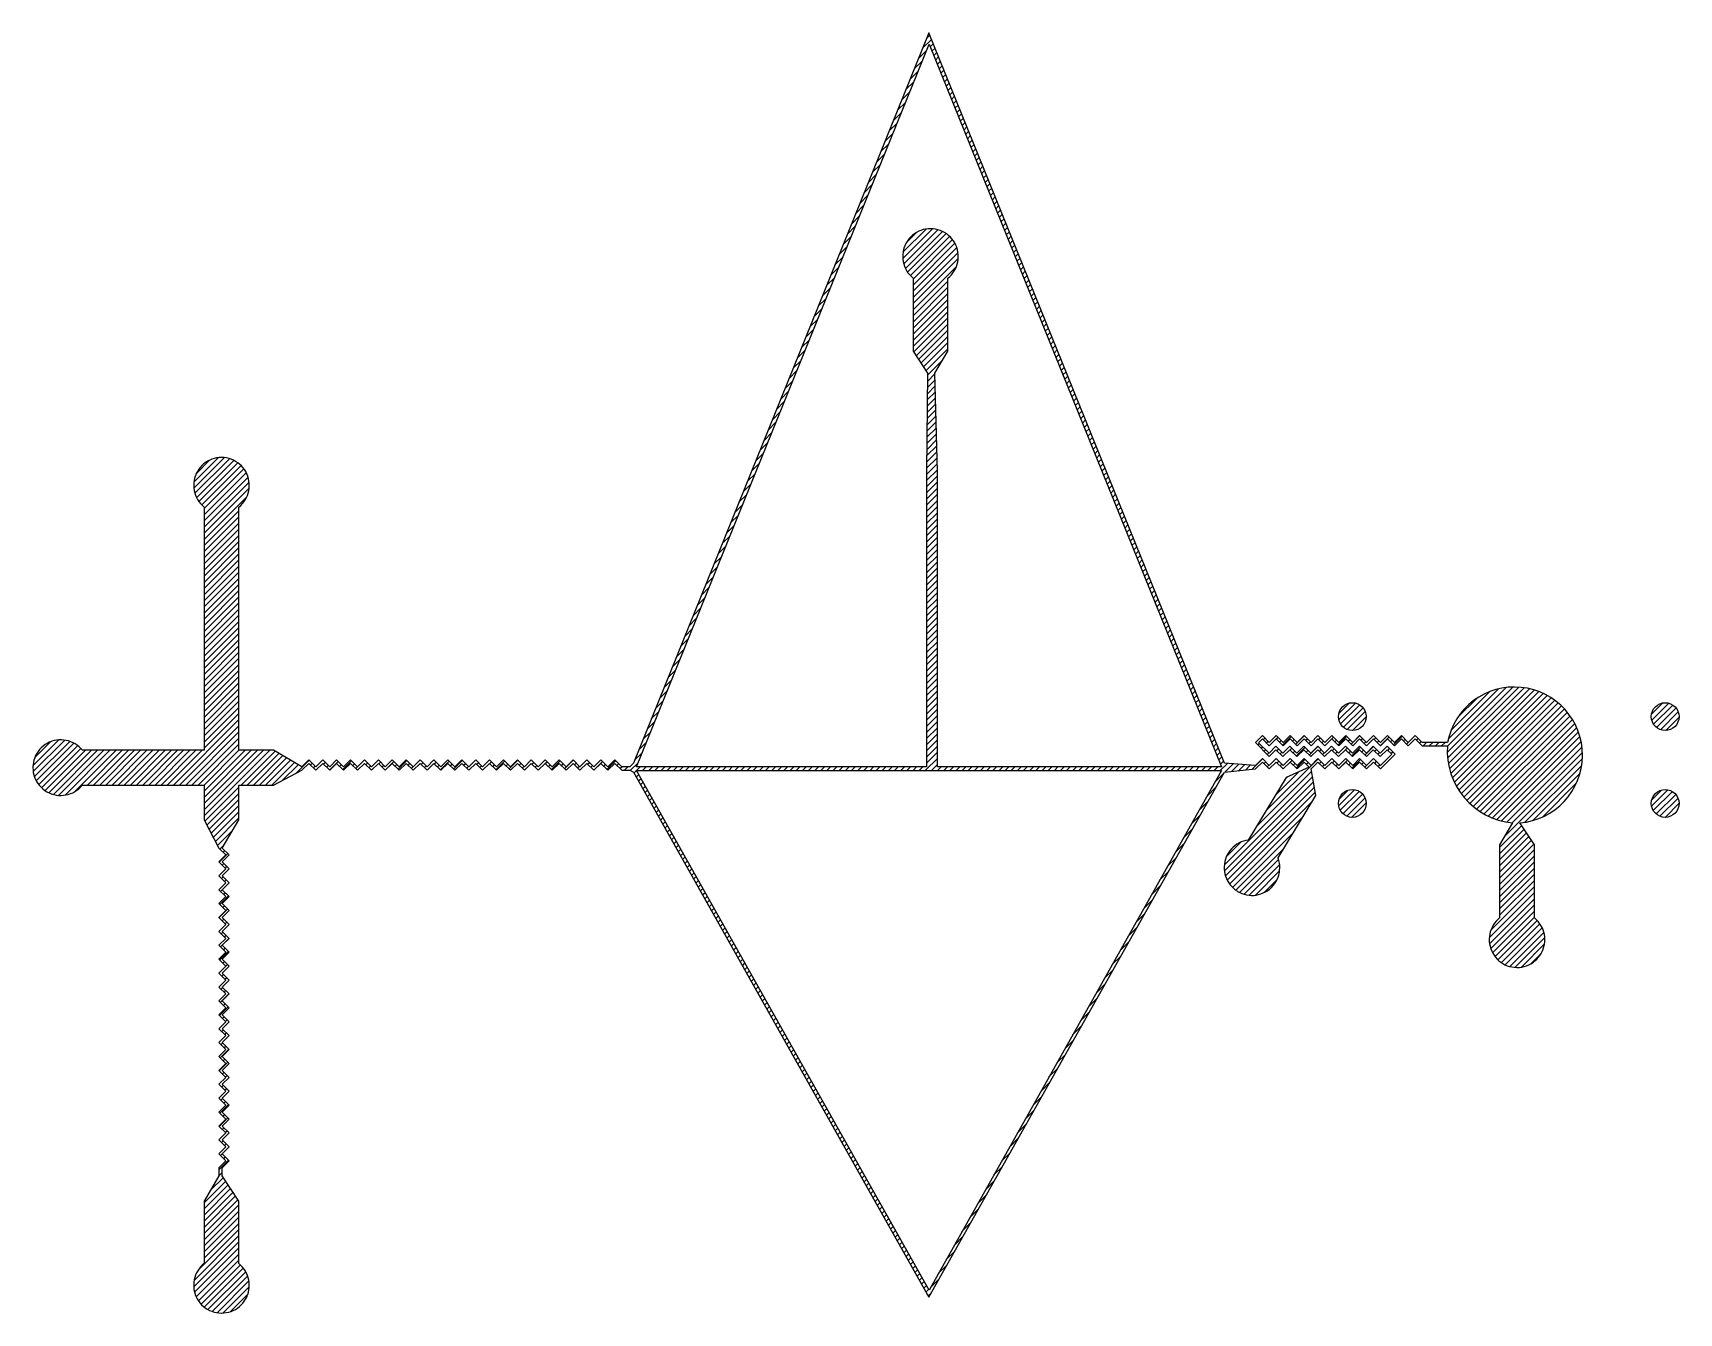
# Model space of a CAD drawing. Extents: x -179.3 to -132, y -97 to -60.1.
import ezdxf

# ---------------------------------------------------------------- set-up
doc = ezdxf.new("R2010")
doc.units = 0
doc.header["$MEASUREMENT"] = 0
doc.layers.get('0').update_dxf_attribs({"linetype": 'CONTINUOUS'})
doc.layers.add('1', color=7, linetype='CONTINUOUS')
doc.layers.add('contact', color=2, linetype='CONTINUOUS')
pattern_1 = [(45, (-173.98028, -81.35502), (-0.08838835, 0.08838835), [])]

msp = doc.modelspace()

# ---------------------------------------------------------------- hatches: boundary and pattern name
at = {"linetype": 'Continuous'}
h = msp.add_hatch(dxfattribs=at)
h.set_pattern_fill('ANSI31', color=256)
h.set_pattern_definition(pattern_1)
h.paths.add_polyline_path([(-172.404, -80.776), (-173.404, -80.776), (-173.404, -73.776), (-173.351, -73.73), (-173.303, -73.68), (-173.259, -73.625), (-173.22, -73.567), (-173.187, -73.506), (-173.159, -73.442), (-173.136, -73.376), (-173.119, -73.308), (-173.109, -73.239), (-173.104, -73.17), (-173.105, -73.1), (-173.113, -73.031), (-173.126, -72.962), (-173.146, -72.895), (-173.149, -72.886), (-173.175, -72.821), (-173.206, -72.759), (-173.243, -72.7), (-173.285, -72.644), (-173.331, -72.592), (-173.382, -72.544), (-173.437, -72.501), (-173.496, -72.463), (-173.557, -72.43), (-173.621, -72.403), (-173.687, -72.381), (-173.755, -72.365), (-173.824, -72.355), (-173.894, -72.351), (-173.904, -72.351), (-173.974, -72.354), (-174.043, -72.363), (-174.111, -72.378), (-174.178, -72.399), (-174.242, -72.426), (-174.304, -72.458), (-174.363, -72.496), (-174.418, -72.538), (-174.47, -72.585), (-174.517, -72.637), (-174.559, -72.692), (-174.597, -72.751), (-174.629, -72.813), (-174.656, -72.877), (-174.659, -72.886), (-174.679, -72.953), (-174.694, -73.021), (-174.702, -73.091), (-174.704, -73.161), (-174.7, -73.23), (-174.69, -73.299), (-174.674, -73.368), (-174.652, -73.434), (-174.625, -73.498), (-174.592, -73.56), (-174.554, -73.618), (-174.51, -73.673), (-174.463, -73.724), (-174.411, -73.771), (-174.404, -73.776), (-174.404, -80.776), (-177.904, -80.776), (-177.95, -80.723), (-178, -80.675), (-178.055, -80.631), (-178.113, -80.592), (-178.174, -80.559), (-178.238, -80.531), (-178.304, -80.508), (-178.372, -80.491), (-178.441, -80.481), (-178.51, -80.476), (-178.58, -80.477), (-178.649, -80.485), (-178.718, -80.498), (-178.785, -80.518), (-178.794, -80.521), (-178.859, -80.547), (-178.921, -80.578), (-178.98, -80.615), (-179.036, -80.657), (-179.088, -80.704), (-179.136, -80.755), (-179.179, -80.81), (-179.217, -80.868), (-179.25, -80.93), (-179.278, -80.994), (-179.299, -81.06), (-179.315, -81.128), (-179.325, -81.197), (-179.329, -81.267), (-179.329, -81.276), (-179.326, -81.346), (-179.317, -81.415), (-179.302, -81.483), (-179.281, -81.55), (-179.254, -81.614), (-179.221, -81.676), (-179.184, -81.735), (-179.141, -81.791), (-179.094, -81.842), (-179.043, -81.889), (-178.987, -81.932), (-178.928, -81.969), (-178.866, -82.002), (-178.802, -82.028), (-178.794, -82.031), (-178.727, -82.051), (-178.659, -82.066), (-178.589, -82.074), (-178.519, -82.076), (-178.45, -82.072), (-178.381, -82.062), (-178.312, -82.046), (-178.246, -82.024), (-178.182, -81.997), (-178.12, -81.964), (-178.062, -81.926), (-178.007, -81.882), (-177.956, -81.835), (-177.909, -81.783), (-177.904, -81.776), (-174.404, -81.776), (-174.404, -82.776), (-173.981, -83.589), (-173.781, -83.789), (-173.981, -83.989), (-173.781, -84.189), (-173.981, -84.389), (-173.781, -84.589), (-173.981, -84.789), (-173.781, -84.989), (-173.981, -85.189), (-173.781, -85.389), (-173.981, -85.589), (-173.781, -85.789), (-173.981, -85.989), (-173.781, -86.189), (-173.981, -86.389), (-173.781, -86.589), (-173.981, -86.789), (-173.781, -86.989), (-173.981, -87.189), (-173.781, -87.389), (-173.981, -87.589), (-173.781, -87.789), (-173.981, -87.989), (-173.781, -88.189), (-173.981, -88.389), (-173.781, -88.589), (-173.981, -88.789), (-173.781, -88.989), (-173.981, -89.189), (-173.781, -89.389), (-173.981, -89.589), (-173.781, -89.789), (-173.981, -89.989), (-173.781, -90.189), (-173.981, -90.389), (-173.781, -90.589), (-173.981, -90.789), (-173.781, -90.989), (-173.981, -91.189), (-173.781, -91.389), (-173.981, -91.589), (-173.781, -91.789), (-173.981, -91.989), (-173.781, -92.189), (-173.981, -92.389), (-173.781, -92.589), (-173.981, -92.789), (-173.981, -93.022), (-174.404, -93.747), (-174.404, -95.547), (-174.457, -95.593), (-174.505, -95.643), (-174.549, -95.698), (-174.588, -95.756), (-174.621, -95.817), (-174.649, -95.881), (-174.672, -95.947), (-174.689, -96.015), (-174.699, -96.084), (-174.704, -96.154), (-174.702, -96.224), (-174.695, -96.293), (-174.681, -96.362), (-174.662, -96.429), (-174.659, -96.437), (-174.633, -96.502), (-174.601, -96.564), (-174.565, -96.623), (-174.523, -96.679), (-174.476, -96.731), (-174.425, -96.779), (-174.37, -96.822), (-174.312, -96.86), (-174.25, -96.893), (-174.186, -96.921), (-174.119, -96.942), (-174.051, -96.958), (-173.982, -96.968), (-173.912, -96.972), (-173.904, -96.972), (-173.834, -96.969), (-173.765, -96.96), (-173.697, -96.945), (-173.63, -96.924), (-173.566, -96.897), (-173.504, -96.865), (-173.445, -96.827), (-173.389, -96.785), (-173.338, -96.737), (-173.291, -96.686), (-173.248, -96.631), (-173.211, -96.572), (-173.179, -96.51), (-173.152, -96.445), (-173.149, -96.437), (-173.129, -96.37), (-173.114, -96.302), (-173.106, -96.233), (-173.104, -96.163), (-173.108, -96.093), (-173.118, -96.024), (-173.133, -95.956), (-173.155, -95.89), (-173.183, -95.825), (-173.216, -95.764), (-173.254, -95.705), (-173.297, -95.651), (-173.345, -95.6), (-173.397, -95.553), (-173.404, -95.547), (-173.404, -93.747), (-173.882, -93.022), (-173.882, -92.789), (-173.682, -92.589), (-173.882, -92.389), (-173.682, -92.189), (-173.882, -91.989), (-173.682, -91.789), (-173.882, -91.589), (-173.682, -91.389), (-173.882, -91.189), (-173.682, -90.989), (-173.882, -90.789), (-173.682, -90.589), (-173.882, -90.389), (-173.682, -90.189), (-173.882, -89.989), (-173.682, -89.789), (-173.882, -89.589), (-173.682, -89.389), (-173.882, -89.189), (-173.682, -88.989), (-173.882, -88.789), (-173.682, -88.589), (-173.882, -88.389), (-173.682, -88.189), (-173.882, -87.989), (-173.682, -87.789), (-173.882, -87.589), (-173.682, -87.389), (-173.882, -87.189), (-173.682, -86.989), (-173.882, -86.789), (-173.682, -86.589), (-173.882, -86.389), (-173.682, -86.189), (-173.882, -85.989), (-173.682, -85.789), (-173.882, -85.589), (-173.682, -85.389), (-173.882, -85.189), (-173.682, -84.989), (-173.882, -84.789), (-173.682, -84.589), (-173.882, -84.389), (-173.682, -84.189), (-173.882, -83.989), (-173.682, -83.789), (-173.882, -83.589), (-173.404, -82.776), (-173.404, -81.776), (-172.404, -81.776), (-171.591, -81.353), (-171.391, -81.153), (-171.191, -81.353), (-170.991, -81.153), (-170.791, -81.353), (-170.591, -81.153), (-170.391, -81.353), (-170.191, -81.153), (-169.991, -81.353), (-169.791, -81.153), (-169.591, -81.353), (-169.391, -81.153), (-169.191, -81.353), (-168.991, -81.153), (-168.791, -81.353), (-168.591, -81.153), (-168.391, -81.353), (-168.191, -81.153), (-167.991, -81.353), (-167.791, -81.153), (-167.591, -81.353), (-167.391, -81.153), (-167.191, -81.353), (-166.991, -81.153), (-166.791, -81.353), (-166.591, -81.153), (-166.391, -81.353), (-166.191, -81.153), (-165.991, -81.353), (-165.791, -81.153), (-165.591, -81.353), (-165.391, -81.153), (-165.191, -81.353), (-164.991, -81.153), (-164.791, -81.353), (-164.591, -81.153), (-164.391, -81.353), (-164.191, -81.153), (-163.991, -81.353), (-163.791, -81.153), (-163.591, -81.353), (-163.391, -81.153), (-163.191, -81.353), (-162.991, -81.153), (-162.791, -81.353), (-162.591, -81.153), (-162.391, -81.353), (-162.158, -81.353), (-162.053, -81.409), (-153.553, -96.515), (-145.053, -81.409), (-144.16, -81.315), (-143.96, -81.115), (-143.76, -81.315), (-143.56, -81.115), (-143.36, -81.315), (-143.16, -81.115), (-142.96, -81.315), (-142.76, -81.115), (-142.61, -81.264), (-143.275, -81.557), (-144.363, -83.359), (-144.432, -83.371), (-144.499, -83.389), (-144.565, -83.414), (-144.628, -83.444), (-144.689, -83.478), (-144.746, -83.519), (-144.799, -83.563), (-144.848, -83.613), (-144.893, -83.667), (-144.933, -83.723), (-144.968, -83.784), (-144.997, -83.847), (-145.021, -83.913), (-145.039, -83.98), (-145.041, -83.989), (-145.052, -84.058), (-145.057, -84.127), (-145.057, -84.197), (-145.05, -84.266), (-145.036, -84.335), (-145.017, -84.402), (-144.993, -84.468), (-144.963, -84.53), (-144.927, -84.59), (-144.886, -84.647), (-144.841, -84.7), (-144.791, -84.748), (-144.737, -84.793), (-144.679, -84.832), (-144.671, -84.837), (-144.61, -84.871), (-144.546, -84.898), (-144.48, -84.921), (-144.412, -84.937), (-144.343, -84.947), (-144.273, -84.952), (-144.204, -84.951), (-144.134, -84.942), (-144.066, -84.929), (-143.999, -84.91), (-143.934, -84.883), (-143.872, -84.853), (-143.812, -84.817), (-143.756, -84.775), (-143.748, -84.769), (-143.697, -84.722), (-143.649, -84.672), (-143.606, -84.617), (-143.568, -84.558), (-143.536, -84.497), (-143.509, -84.432), (-143.487, -84.366), (-143.471, -84.298), (-143.462, -84.228), (-143.458, -84.159), (-143.46, -84.089), (-143.469, -84.021), (-143.484, -83.952), (-143.503, -83.886), (-143.507, -83.876), (-142.419, -82.074), (-142.56, -81.315), (-142.36, -81.115), (-142.16, -81.315), (-141.96, -81.115), (-141.76, -81.315), (-141.56, -81.115), (-141.36, -81.315), (-141.16, -81.115), (-140.96, -81.315), (-140.76, -81.115), (-140.56, -81.315), (-140.137, -80.891), (-140.368, -80.66), (-140.568, -80.86), (-140.768, -80.66), (-140.968, -80.86), (-141.168, -80.66), (-141.368, -80.86), (-141.568, -80.66), (-141.768, -80.86), (-141.968, -80.66), (-142.168, -80.86), (-142.368, -80.66), (-142.568, -80.86), (-142.768, -80.66), (-142.968, -80.86), (-143.168, -80.66), (-143.368, -80.86), (-143.568, -80.66), (-143.768, -80.86), (-144.069, -80.559), (-143.96, -80.45), (-143.76, -80.65), (-143.56, -80.45), (-143.36, -80.65), (-143.16, -80.45), (-142.96, -80.65), (-142.76, -80.45), (-142.56, -80.65), (-142.36, -80.45), (-142.16, -80.65), (-141.96, -80.45), (-141.76, -80.65), (-141.56, -80.45), (-141.36, -80.65), (-141.16, -80.45), (-140.96, -80.65), (-140.76, -80.45), (-140.56, -80.65), (-140.36, -80.45), (-140.16, -80.65), (-139.96, -80.45), (-139.76, -80.65), (-139.56, -80.45), (-139.36, -80.65), (-138.633, -80.65, 0.408113), (-136.762, -82.865), (-137.133, -83.497), (-137.133, -85.602), (-137.186, -85.648), (-137.234, -85.698), (-137.278, -85.753), (-137.316, -85.811), (-137.35, -85.872), (-137.378, -85.936), (-137.401, -86.002), (-137.417, -86.07), (-137.428, -86.139), (-137.433, -86.208), (-137.431, -86.278), (-137.424, -86.347), (-137.41, -86.416), (-137.391, -86.483), (-137.388, -86.491), (-137.362, -86.556), (-137.33, -86.618), (-137.294, -86.677), (-137.252, -86.733), (-137.205, -86.785), (-137.154, -86.833), (-137.099, -86.876), (-137.041, -86.914), (-136.979, -86.947), (-136.915, -86.975), (-136.849, -86.996), (-136.781, -87.012), (-136.712, -87.022), (-136.642, -87.026), (-136.633, -87.026), (-136.563, -87.023), (-136.494, -87.014), (-136.426, -86.999), (-136.359, -86.978), (-136.295, -86.951), (-136.233, -86.919), (-136.158, -86.87), (-136.119, -86.839), (-136.067, -86.792), (-136.02, -86.741), (-135.978, -86.685), (-135.94, -86.627), (-135.908, -86.565), (-135.881, -86.5), (-135.878, -86.491), (-135.858, -86.424), (-135.843, -86.356), (-135.835, -86.287), (-135.833, -86.217), (-135.837, -86.148), (-135.847, -86.079), (-135.863, -86.011), (-135.884, -85.944), (-135.912, -85.88), (-135.945, -85.819), (-135.983, -85.76), (-136.026, -85.706), (-136.074, -85.655), (-136.125, -85.608), (-136.133, -85.602), (-136.133, -83.497), (-136.55, -82.865, 2.021751), (-138.63, -80.551), (-139.36, -80.551), (-139.56, -80.351), (-139.76, -80.551), (-139.96, -80.351), (-140.16, -80.551), (-140.36, -80.351), (-140.56, -80.551), (-140.76, -80.351), (-140.96, -80.551), (-141.16, -80.351), (-141.36, -80.551), (-141.56, -80.351), (-141.76, -80.551), (-141.96, -80.351), (-142.16, -80.551), (-142.36, -80.351), (-142.56, -80.551), (-142.76, -80.351), (-142.96, -80.551), (-143.16, -80.351), (-143.36, -80.551), (-143.56, -80.351), (-143.76, -80.551), (-143.96, -80.351), (-144.16, -80.551), (-143.768, -80.959), (-143.568, -80.759), (-143.368, -80.959), (-143.168, -80.759), (-142.968, -80.959), (-142.768, -80.759), (-142.568, -80.959), (-142.368, -80.759), (-142.168, -80.959), (-141.968, -80.759), (-141.768, -80.959), (-141.568, -80.759), (-141.368, -80.959), (-141.168, -80.759), (-140.968, -80.959), (-140.768, -80.759), (-140.568, -80.959), (-140.368, -80.759), (-140.236, -80.891), (-140.56, -81.216), (-140.76, -81.016), (-140.96, -81.216), (-141.16, -81.016), (-141.36, -81.216), (-141.56, -81.016), (-141.76, -81.216), (-141.96, -81.016), (-142.16, -81.216), (-142.36, -81.016), (-142.56, -81.216), (-142.76, -81.016), (-142.96, -81.216), (-143.16, -81.016), (-143.36, -81.216), (-143.56, -81.016), (-143.76, -81.216), (-143.96, -81.016), (-144.16, -81.216), (-145.053, -81.146), (-153.553, -60.133), (-162.053, -81.146), (-162.158, -81.254), (-162.391, -81.254), (-162.591, -81.054), (-162.791, -81.254), (-162.991, -81.054), (-163.191, -81.254), (-163.391, -81.054), (-163.591, -81.254), (-163.791, -81.054), (-163.991, -81.254), (-164.191, -81.054), (-164.391, -81.254), (-164.591, -81.054), (-164.791, -81.254), (-164.991, -81.054), (-165.191, -81.254), (-165.391, -81.054), (-165.591, -81.254), (-165.791, -81.054), (-165.991, -81.254), (-166.191, -81.054), (-166.391, -81.254), (-166.591, -81.054), (-166.791, -81.254), (-166.991, -81.054), (-167.191, -81.254), (-167.391, -81.054), (-167.591, -81.254), (-167.791, -81.054), (-167.991, -81.254), (-168.191, -81.054), (-168.391, -81.254), (-168.591, -81.054), (-168.791, -81.254), (-168.991, -81.054), (-169.191, -81.254), (-169.391, -81.054), (-169.591, -81.254), (-169.791, -81.054), (-169.991, -81.254), (-170.191, -81.054), (-170.391, -81.254), (-170.591, -81.054), (-170.791, -81.254), (-170.991, -81.054), (-171.191, -81.254), (-171.391, -81.054), (-171.591, -81.254)])
h.paths.add_polyline_path([(-161.964, -81.255), (-153.549, -60.453), (-145.134, -81.255), (-153.307, -81.255), (-153.307, -72.755), (-153.378, -69.928), (-153.007, -69.296), (-153.007, -67.191), (-152.954, -67.145), (-152.906, -67.095), (-152.862, -67.04), (-152.824, -66.982), (-152.79, -66.921), (-152.762, -66.857), (-152.739, -66.791), (-152.723, -66.723), (-152.712, -66.654), (-152.707, -66.585), (-152.709, -66.515), (-152.716, -66.446), (-152.73, -66.377), (-152.749, -66.31), (-152.752, -66.302), (-152.778, -66.237), (-152.81, -66.175), (-152.846, -66.116), (-152.888, -66.06), (-152.935, -66.008), (-152.986, -65.96), (-153.041, -65.917), (-153.099, -65.879), (-153.161, -65.846), (-153.225, -65.818), (-153.291, -65.797), (-153.359, -65.781), (-153.428, -65.771), (-153.498, -65.767), (-153.507, -65.767), (-153.577, -65.77), (-153.646, -65.779), (-153.714, -65.794), (-153.781, -65.815), (-153.845, -65.842), (-153.907, -65.874), (-153.966, -65.911), (-154.021, -65.954), (-154.073, -66.001), (-154.12, -66.052), (-154.162, -66.108), (-154.2, -66.166), (-154.232, -66.228), (-154.259, -66.293), (-154.262, -66.302), (-154.282, -66.369), (-154.297, -66.437), (-154.305, -66.506), (-154.307, -66.576), (-154.303, -66.645), (-154.293, -66.714), (-154.277, -66.782), (-154.256, -66.849), (-154.228, -66.913), (-154.195, -66.974), (-154.157, -67.033), (-154.114, -67.087), (-154.066, -67.138), (-154.015, -67.185), (-154.007, -67.191), (-154.007, -69.296), (-153.59, -69.928), (-153.622, -72.755), (-153.622, -81.255)], flags=16)
h.paths.add_polyline_path([(-161.961, -81.36), (-145.138, -81.36), (-153.549, -96.309)], flags=16)
h = msp.add_hatch(dxfattribs=at)
h.set_pattern_fill('ANSI31', color=256)
h.set_pattern_definition(pattern_1)
h.paths.add_polyline_path([(-141.771, -79.807, 1), (-140.971, -79.807, 1)])
h.paths.add_polyline_path([(-141.771, -82.307, 1), (-140.971, -82.307, 1)])
h.paths.add_polyline_path([(-131.971, -82.307, 1), (-132.771, -82.307, 1)])
h.paths.add_polyline_path([(-132.771, -79.807, 1), (-131.971, -79.807, 1)])

# ---------------------------------------------------------------- linework, layer by layer
for centre in [(-141.371, -79.807), (-132.371, -79.807), (-141.371, -82.307), (-132.371, -82.307)]:
    msp.add_circle(centre, 0.4)
for centre, radius, start, end in [((-136.707, -80.914), 1.957, 274.5938, 169.322), ((-136.567, -80.803), 2.072, 175.7897, 264.5937)]:
    msp.add_arc(centre, radius, start, end, dxfattribs=at)
at = {"layer": '1'}
for p, q in [((-153.553, -60.133), (-162.053, -81.146)), ((-145.053, -81.146), (-153.553, -60.133)), ((-161.964, -81.255), (-153.549, -60.453)), ((-153.549, -60.453), (-145.134, -81.255)), ((-153.781, -65.815), (-153.845, -65.842)), ((-153.714, -65.794), (-153.781, -65.815)), ((-153.646, -65.779), (-153.714, -65.794)), ((-153.577, -65.77), (-153.646, -65.779)), ((-153.507, -65.767), (-153.577, -65.77)), ((-153.498, -65.767), (-153.507, -65.767)), ((-153.428, -65.771), (-153.498, -65.767)), ((-153.359, -65.781), (-153.428, -65.771)), ((-153.291, -65.797), (-153.359, -65.781)), ((-153.225, -65.818), (-153.291, -65.797)), ((-153.161, -65.846), (-153.225, -65.818)), ((-154.259, -66.293), (-154.262, -66.302)), ((-154.232, -66.228), (-154.259, -66.293)), ((-154.2, -66.166), (-154.232, -66.228)), ((-154.162, -66.108), (-154.2, -66.166)), ((-154.12, -66.052), (-154.162, -66.108)), ((-154.073, -66.001), (-154.12, -66.052)), ((-154.021, -65.954), (-154.073, -66.001)), ((-153.966, -65.911), (-154.021, -65.954)), ((-153.907, -65.874), (-153.966, -65.911)), ((-153.845, -65.842), (-153.907, -65.874)), ((-153.099, -65.879), (-153.161, -65.846)), ((-153.041, -65.917), (-153.099, -65.879)), ((-152.986, -65.96), (-153.041, -65.917)), ((-152.935, -66.008), (-152.986, -65.96)), ((-152.888, -66.06), (-152.935, -66.008)), ((-152.846, -66.116), (-152.888, -66.06)), ((-152.81, -66.175), (-152.846, -66.116)), ((-152.778, -66.237), (-152.81, -66.175)), ((-152.752, -66.302), (-152.778, -66.237)), ((-154.305, -66.506), (-154.307, -66.576)), ((-154.307, -66.576), (-154.303, -66.645)), ((-154.297, -66.437), (-154.305, -66.506)), ((-154.303, -66.645), (-154.293, -66.714)), ((-154.282, -66.369), (-154.297, -66.437)), ((-154.293, -66.714), (-154.277, -66.782)), ((-154.262, -66.302), (-154.282, -66.369)), ((-152.749, -66.31), (-152.752, -66.302)), ((-152.73, -66.377), (-152.749, -66.31)), ((-152.739, -66.791), (-152.723, -66.723)), ((-152.716, -66.446), (-152.73, -66.377)), ((-152.723, -66.723), (-152.712, -66.654)), ((-152.709, -66.515), (-152.716, -66.446)), ((-152.712, -66.654), (-152.707, -66.585)), ((-152.707, -66.585), (-152.709, -66.515)), ((-154.277, -66.782), (-154.256, -66.849)), ((-154.256, -66.849), (-154.228, -66.913)), ((-154.228, -66.913), (-154.195, -66.974)), ((-154.195, -66.974), (-154.157, -67.033)), ((-154.157, -67.033), (-154.114, -67.087)), ((-154.114, -67.087), (-154.066, -67.138)), ((-154.066, -67.138), (-154.015, -67.185)), ((-154.015, -67.185), (-154.007, -67.191)), ((-154.007, -67.191), (-154.007, -69.296)), ((-153.007, -67.191), (-152.954, -67.145)), ((-153.007, -69.296), (-153.007, -67.191)), ((-152.954, -67.145), (-152.906, -67.095)), ((-152.906, -67.095), (-152.862, -67.04)), ((-152.862, -67.04), (-152.824, -66.982)), ((-152.824, -66.982), (-152.79, -66.921)), ((-152.79, -66.921), (-152.762, -66.857)), ((-152.762, -66.857), (-152.739, -66.791)), ((-154.007, -69.296), (-153.59, -69.928)), ((-153.378, -69.928), (-153.007, -69.296)), ((-153.59, -69.928), (-153.622, -72.755)), ((-153.307, -72.755), (-153.378, -69.928)), ((-174.242, -72.426), (-174.304, -72.458)), ((-174.178, -72.399), (-174.242, -72.426)), ((-174.111, -72.378), (-174.178, -72.399)), ((-174.043, -72.363), (-174.111, -72.378)), ((-173.974, -72.354), (-174.043, -72.363)), ((-173.904, -72.351), (-173.974, -72.354)), ((-173.894, -72.351), (-173.904, -72.351)), ((-173.824, -72.355), (-173.894, -72.351)), ((-173.755, -72.365), (-173.824, -72.355)), ((-173.687, -72.381), (-173.755, -72.365)), ((-173.621, -72.403), (-173.687, -72.381)), ((-173.557, -72.43), (-173.621, -72.403)), ((-173.496, -72.463), (-173.557, -72.43)), ((-174.659, -72.886), (-174.679, -72.953)), ((-174.656, -72.877), (-174.659, -72.886)), ((-174.629, -72.813), (-174.656, -72.877)), ((-174.597, -72.751), (-174.629, -72.813)), ((-174.559, -72.692), (-174.597, -72.751)), ((-174.517, -72.637), (-174.559, -72.692)), ((-174.47, -72.585), (-174.517, -72.637)), ((-174.418, -72.538), (-174.47, -72.585)), ((-174.363, -72.496), (-174.418, -72.538)), ((-174.304, -72.458), (-174.363, -72.496)), ((-173.437, -72.501), (-173.496, -72.463)), ((-173.382, -72.544), (-173.437, -72.501)), ((-173.331, -72.592), (-173.382, -72.544)), ((-173.285, -72.644), (-173.331, -72.592)), ((-173.243, -72.7), (-173.285, -72.644)), ((-173.206, -72.759), (-173.243, -72.7)), ((-173.175, -72.821), (-173.206, -72.759)), ((-173.149, -72.886), (-173.175, -72.821)), ((-173.146, -72.895), (-173.149, -72.886)), ((-173.126, -72.962), (-173.146, -72.895)), ((-153.622, -72.755), (-153.622, -81.255)), ((-153.307, -81.255), (-153.307, -72.755)), ((-174.702, -73.091), (-174.704, -73.161)), ((-174.704, -73.161), (-174.7, -73.23)), ((-174.694, -73.021), (-174.702, -73.091)), ((-174.7, -73.23), (-174.69, -73.299)), ((-174.679, -72.953), (-174.694, -73.021)), ((-174.69, -73.299), (-174.674, -73.368)), ((-174.674, -73.368), (-174.652, -73.434)), ((-173.159, -73.442), (-173.136, -73.376)), ((-173.136, -73.376), (-173.119, -73.308)), ((-173.113, -73.031), (-173.126, -72.962)), ((-173.119, -73.308), (-173.109, -73.239)), ((-173.105, -73.1), (-173.113, -73.031)), ((-173.109, -73.239), (-173.104, -73.17)), ((-173.104, -73.17), (-173.105, -73.1)), ((-174.652, -73.434), (-174.625, -73.498)), ((-174.625, -73.498), (-174.592, -73.56)), ((-174.592, -73.56), (-174.554, -73.618)), ((-174.554, -73.618), (-174.51, -73.673)), ((-174.51, -73.673), (-174.463, -73.724)), ((-174.463, -73.724), (-174.411, -73.771)), ((-174.411, -73.771), (-174.404, -73.776)), ((-174.404, -73.776), (-174.404, -80.776)), ((-173.404, -73.776), (-173.351, -73.73)), ((-173.404, -80.776), (-173.404, -73.776)), ((-173.351, -73.73), (-173.303, -73.68)), ((-173.303, -73.68), (-173.259, -73.625)), ((-173.259, -73.625), (-173.22, -73.567)), ((-173.22, -73.567), (-173.187, -73.506)), ((-173.187, -73.506), (-173.159, -73.442)), ((-178.718, -80.498), (-178.785, -80.518)), ((-178.649, -80.485), (-178.718, -80.498)), ((-178.58, -80.477), (-178.649, -80.485)), ((-178.51, -80.476), (-178.58, -80.477)), ((-178.441, -80.481), (-178.51, -80.476)), ((-178.372, -80.491), (-178.441, -80.481)), ((-178.304, -80.508), (-178.372, -80.491)), ((-143.96, -80.351), (-144.16, -80.551)), ((-144.069, -80.559), (-143.96, -80.45)), ((-143.76, -80.551), (-143.96, -80.351)), ((-143.96, -80.45), (-143.76, -80.65)), ((-143.56, -80.351), (-143.76, -80.551)), ((-143.76, -80.65), (-143.56, -80.45)), ((-143.36, -80.551), (-143.56, -80.351)), ((-143.56, -80.45), (-143.36, -80.65)), ((-143.16, -80.351), (-143.36, -80.551)), ((-143.36, -80.65), (-143.16, -80.45)), ((-142.96, -80.551), (-143.16, -80.351)), ((-143.16, -80.45), (-142.96, -80.65)), ((-142.76, -80.351), (-142.96, -80.551)), ((-142.96, -80.65), (-142.76, -80.45)), ((-142.56, -80.551), (-142.76, -80.351)), ((-142.76, -80.45), (-142.56, -80.65)), ((-142.36, -80.351), (-142.56, -80.551)), ((-142.56, -80.65), (-142.36, -80.45)), ((-142.16, -80.551), (-142.36, -80.351)), ((-142.36, -80.45), (-142.16, -80.65)), ((-141.96, -80.351), (-142.16, -80.551)), ((-142.16, -80.65), (-141.96, -80.45)), ((-141.76, -80.551), (-141.96, -80.351)), ((-141.96, -80.45), (-141.76, -80.65)), ((-141.56, -80.351), (-141.76, -80.551)), ((-141.76, -80.65), (-141.56, -80.45)), ((-141.36, -80.551), (-141.56, -80.351)), ((-141.56, -80.45), (-141.36, -80.65)), ((-141.16, -80.351), (-141.36, -80.551)), ((-141.36, -80.65), (-141.16, -80.45)), ((-140.96, -80.551), (-141.16, -80.351)), ((-141.16, -80.45), (-140.96, -80.65)), ((-140.76, -80.351), (-140.96, -80.551)), ((-140.96, -80.65), (-140.76, -80.45)), ((-140.56, -80.551), (-140.76, -80.351)), ((-140.76, -80.45), (-140.56, -80.65)), ((-140.36, -80.351), (-140.56, -80.551)), ((-140.56, -80.65), (-140.36, -80.45)), ((-140.16, -80.551), (-140.36, -80.351)), ((-140.36, -80.45), (-140.16, -80.65)), ((-139.96, -80.351), (-140.16, -80.551)), ((-140.16, -80.65), (-139.96, -80.45)), ((-139.76, -80.551), (-139.96, -80.351)), ((-139.96, -80.45), (-139.76, -80.65)), ((-139.56, -80.351), (-139.76, -80.551)), ((-139.76, -80.65), (-139.56, -80.45)), ((-139.36, -80.551), (-139.56, -80.351)), ((-139.56, -80.45), (-139.36, -80.65)), ((-179.25, -80.93), (-179.278, -80.994)), ((-179.217, -80.868), (-179.25, -80.93)), ((-179.179, -80.81), (-179.217, -80.868)), ((-179.136, -80.755), (-179.179, -80.81)), ((-179.088, -80.704), (-179.136, -80.755)), ((-179.036, -80.657), (-179.088, -80.704)), ((-178.98, -80.615), (-179.036, -80.657)), ((-178.921, -80.578), (-178.98, -80.615)), ((-178.859, -80.547), (-178.921, -80.578)), ((-178.794, -80.521), (-178.859, -80.547)), ((-178.785, -80.518), (-178.794, -80.521)), ((-178.238, -80.531), (-178.304, -80.508)), ((-178.174, -80.559), (-178.238, -80.531)), ((-178.113, -80.592), (-178.174, -80.559)), ((-178.055, -80.631), (-178.113, -80.592)), ((-178, -80.675), (-178.055, -80.631)), ((-177.95, -80.723), (-178, -80.675)), ((-177.904, -80.776), (-177.95, -80.723)), ((-174.404, -80.776), (-177.904, -80.776)), ((-172.404, -80.776), (-173.404, -80.776)), ((-171.591, -81.254), (-172.404, -80.776)), ((-144.16, -80.551), (-143.768, -80.959)), ((-144.069, -80.559), (-143.768, -80.86)), ((-143.568, -80.66), (-143.768, -80.86)), ((-143.768, -80.959), (-143.568, -80.759)), ((-143.368, -80.86), (-143.568, -80.66)), ((-143.568, -80.759), (-143.368, -80.959)), ((-143.168, -80.66), (-143.368, -80.86)), ((-143.368, -80.959), (-143.168, -80.759)), ((-142.968, -80.86), (-143.168, -80.66)), ((-143.168, -80.759), (-142.968, -80.959)), ((-142.768, -80.66), (-142.968, -80.86)), ((-142.968, -80.959), (-142.768, -80.759)), ((-142.568, -80.86), (-142.768, -80.66)), ((-142.768, -80.759), (-142.568, -80.959)), ((-142.368, -80.66), (-142.568, -80.86)), ((-142.568, -80.959), (-142.368, -80.759)), ((-142.168, -80.86), (-142.368, -80.66)), ((-142.368, -80.759), (-142.168, -80.959)), ((-141.968, -80.66), (-142.168, -80.86)), ((-142.168, -80.959), (-141.968, -80.759)), ((-141.768, -80.86), (-141.968, -80.66)), ((-141.968, -80.759), (-141.768, -80.959)), ((-141.568, -80.66), (-141.768, -80.86)), ((-141.768, -80.959), (-141.568, -80.759)), ((-141.368, -80.86), (-141.568, -80.66)), ((-141.568, -80.759), (-141.368, -80.959)), ((-141.168, -80.66), (-141.368, -80.86)), ((-141.368, -80.959), (-141.168, -80.759)), ((-140.968, -80.86), (-141.168, -80.66)), ((-141.168, -80.759), (-140.968, -80.959)), ((-140.768, -80.66), (-140.968, -80.86)), ((-140.968, -80.959), (-140.768, -80.759)), ((-140.568, -80.86), (-140.768, -80.66)), ((-140.768, -80.759), (-140.568, -80.959)), ((-140.368, -80.66), (-140.568, -80.86)), ((-140.568, -80.959), (-140.368, -80.759)), ((-140.236, -80.891), (-140.56, -81.216)), ((-140.56, -81.315), (-140.137, -80.891)), ((-140.137, -80.891), (-140.368, -80.66)), ((-140.368, -80.759), (-140.236, -80.891)), ((-138.63, -80.551), (-139.36, -80.551)), ((-139.36, -80.65), (-138.633, -80.65)), ((-179.325, -81.197), (-179.329, -81.267)), ((-179.329, -81.267), (-179.329, -81.276)), ((-179.329, -81.276), (-179.326, -81.346)), ((-179.326, -81.346), (-179.317, -81.415)), ((-179.315, -81.128), (-179.325, -81.197)), ((-179.317, -81.415), (-179.302, -81.483)), ((-179.299, -81.06), (-179.315, -81.128)), ((-179.278, -80.994), (-179.299, -81.06)), ((-172.404, -81.776), (-171.591, -81.353)), ((-171.391, -81.054), (-171.591, -81.254)), ((-171.591, -81.353), (-171.391, -81.153)), ((-171.191, -81.254), (-171.391, -81.054)), ((-171.391, -81.153), (-171.191, -81.353)), ((-170.991, -81.054), (-171.191, -81.254)), ((-171.191, -81.353), (-170.991, -81.153)), ((-170.791, -81.254), (-170.991, -81.054)), ((-170.991, -81.153), (-170.791, -81.353)), ((-170.591, -81.054), (-170.791, -81.254)), ((-170.791, -81.353), (-170.591, -81.153)), ((-170.391, -81.254), (-170.591, -81.054)), ((-170.591, -81.153), (-170.391, -81.353)), ((-170.191, -81.054), (-170.391, -81.254)), ((-170.391, -81.353), (-170.191, -81.153)), ((-169.991, -81.254), (-170.191, -81.054)), ((-170.191, -81.153), (-169.991, -81.353)), ((-169.791, -81.054), (-169.991, -81.254)), ((-169.991, -81.353), (-169.791, -81.153)), ((-169.591, -81.254), (-169.791, -81.054)), ((-169.791, -81.153), (-169.591, -81.353)), ((-169.391, -81.054), (-169.591, -81.254)), ((-169.591, -81.353), (-169.391, -81.153)), ((-169.191, -81.254), (-169.391, -81.054)), ((-169.391, -81.153), (-169.191, -81.353)), ((-168.991, -81.054), (-169.191, -81.254)), ((-169.191, -81.353), (-168.991, -81.153)), ((-168.791, -81.254), (-168.991, -81.054)), ((-168.991, -81.153), (-168.791, -81.353)), ((-168.591, -81.054), (-168.791, -81.254)), ((-168.791, -81.353), (-168.591, -81.153)), ((-168.391, -81.254), (-168.591, -81.054)), ((-168.591, -81.153), (-168.391, -81.353)), ((-168.191, -81.054), (-168.391, -81.254)), ((-168.391, -81.353), (-168.191, -81.153)), ((-167.991, -81.254), (-168.191, -81.054)), ((-168.191, -81.153), (-167.991, -81.353)), ((-167.791, -81.054), (-167.991, -81.254)), ((-167.991, -81.353), (-167.791, -81.153)), ((-167.591, -81.254), (-167.791, -81.054)), ((-167.791, -81.153), (-167.591, -81.353)), ((-167.391, -81.054), (-167.591, -81.254)), ((-167.591, -81.353), (-167.391, -81.153)), ((-167.191, -81.254), (-167.391, -81.054)), ((-167.391, -81.153), (-167.191, -81.353)), ((-166.991, -81.054), (-167.191, -81.254)), ((-167.191, -81.353), (-166.991, -81.153)), ((-166.791, -81.254), (-166.991, -81.054)), ((-166.991, -81.153), (-166.791, -81.353)), ((-166.591, -81.054), (-166.791, -81.254)), ((-166.791, -81.353), (-166.591, -81.153)), ((-166.391, -81.254), (-166.591, -81.054)), ((-166.591, -81.153), (-166.391, -81.353)), ((-166.191, -81.054), (-166.391, -81.254)), ((-166.391, -81.353), (-166.191, -81.153)), ((-165.991, -81.254), (-166.191, -81.054)), ((-166.191, -81.153), (-165.991, -81.353)), ((-165.791, -81.054), (-165.991, -81.254)), ((-165.991, -81.353), (-165.791, -81.153)), ((-165.591, -81.254), (-165.791, -81.054)), ((-165.791, -81.153), (-165.591, -81.353)), ((-165.391, -81.054), (-165.591, -81.254)), ((-165.591, -81.353), (-165.391, -81.153)), ((-165.191, -81.254), (-165.391, -81.054)), ((-165.391, -81.153), (-165.191, -81.353)), ((-164.991, -81.054), (-165.191, -81.254)), ((-165.191, -81.353), (-164.991, -81.153)), ((-164.791, -81.254), (-164.991, -81.054)), ((-164.991, -81.153), (-164.791, -81.353)), ((-164.591, -81.054), (-164.791, -81.254)), ((-164.791, -81.353), (-164.591, -81.153)), ((-164.391, -81.254), (-164.591, -81.054)), ((-164.591, -81.153), (-164.391, -81.353)), ((-164.191, -81.054), (-164.391, -81.254)), ((-164.391, -81.353), (-164.191, -81.153)), ((-163.991, -81.254), (-164.191, -81.054)), ((-164.191, -81.153), (-163.991, -81.353)), ((-163.791, -81.054), (-163.991, -81.254)), ((-163.991, -81.353), (-163.791, -81.153)), ((-163.591, -81.254), (-163.791, -81.054)), ((-163.791, -81.153), (-163.591, -81.353)), ((-163.391, -81.054), (-163.591, -81.254)), ((-163.591, -81.353), (-163.391, -81.153)), ((-163.191, -81.254), (-163.391, -81.054)), ((-163.391, -81.153), (-163.191, -81.353)), ((-162.991, -81.054), (-163.191, -81.254)), ((-163.191, -81.353), (-162.991, -81.153)), ((-162.791, -81.254), (-162.991, -81.054)), ((-162.991, -81.153), (-162.791, -81.353)), ((-162.591, -81.054), (-162.791, -81.254)), ((-162.791, -81.353), (-162.591, -81.153)), ((-162.391, -81.254), (-162.591, -81.054)), ((-162.591, -81.153), (-162.391, -81.353)), ((-162.158, -81.254), (-162.391, -81.254)), ((-162.391, -81.353), (-162.158, -81.353)), ((-162.053, -81.146), (-162.158, -81.254)), ((-162.158, -81.353), (-162.053, -81.409)), ((-162.053, -81.409), (-153.553, -96.515)), ((-153.622, -81.255), (-161.964, -81.255)), ((-153.553, -96.515), (-145.053, -81.409)), ((-145.134, -81.255), (-153.307, -81.255)), ((-144.16, -81.216), (-145.053, -81.146)), ((-145.053, -81.409), (-144.16, -81.315)), ((-143.96, -81.016), (-144.16, -81.216)), ((-144.16, -81.315), (-143.96, -81.115)), ((-143.76, -81.216), (-143.96, -81.016)), ((-143.96, -81.115), (-143.76, -81.315)), ((-143.56, -81.016), (-143.76, -81.216)), ((-143.76, -81.315), (-143.56, -81.115)), ((-143.36, -81.216), (-143.56, -81.016)), ((-143.56, -81.115), (-143.36, -81.315)), ((-143.16, -81.016), (-143.36, -81.216)), ((-143.36, -81.315), (-143.16, -81.115)), ((-142.61, -81.264), (-143.275, -81.557)), ((-142.96, -81.216), (-143.16, -81.016)), ((-143.16, -81.115), (-142.96, -81.315)), ((-142.76, -81.016), (-142.96, -81.216)), ((-142.96, -81.315), (-142.76, -81.115)), ((-142.56, -81.216), (-142.76, -81.016)), ((-142.76, -81.115), (-142.61, -81.264)), ((-142.36, -81.016), (-142.56, -81.216)), ((-142.56, -81.315), (-142.36, -81.115)), ((-142.419, -82.074), (-142.56, -81.315)), ((-142.16, -81.216), (-142.36, -81.016)), ((-142.36, -81.115), (-142.16, -81.315)), ((-141.96, -81.016), (-142.16, -81.216)), ((-142.16, -81.315), (-141.96, -81.115)), ((-141.76, -81.216), (-141.96, -81.016)), ((-141.96, -81.115), (-141.76, -81.315)), ((-141.56, -81.016), (-141.76, -81.216)), ((-141.76, -81.315), (-141.56, -81.115)), ((-141.36, -81.216), (-141.56, -81.016)), ((-141.56, -81.115), (-141.36, -81.315)), ((-141.16, -81.016), (-141.36, -81.216)), ((-141.36, -81.315), (-141.16, -81.115)), ((-140.96, -81.216), (-141.16, -81.016)), ((-141.16, -81.115), (-140.96, -81.315)), ((-140.76, -81.016), (-140.96, -81.216)), ((-140.96, -81.315), (-140.76, -81.115)), ((-140.56, -81.216), (-140.76, -81.016)), ((-140.76, -81.115), (-140.56, -81.315)), ((-179.302, -81.483), (-179.281, -81.55)), ((-179.281, -81.55), (-179.254, -81.614)), ((-179.254, -81.614), (-179.221, -81.676)), ((-179.221, -81.676), (-179.184, -81.735)), ((-179.184, -81.735), (-179.141, -81.791)), ((-179.141, -81.791), (-179.094, -81.842)), ((-179.094, -81.842), (-179.043, -81.889)), ((-179.043, -81.889), (-178.987, -81.932)), ((-178.12, -81.964), (-178.062, -81.926)), ((-178.062, -81.926), (-178.007, -81.882)), ((-178.007, -81.882), (-177.956, -81.835)), ((-177.956, -81.835), (-177.909, -81.783)), ((-177.909, -81.783), (-177.904, -81.776)), ((-177.904, -81.776), (-174.404, -81.776)), ((-174.404, -81.776), (-174.404, -82.776)), ((-173.404, -82.776), (-173.404, -81.776)), ((-173.404, -81.776), (-172.404, -81.776)), ((-143.275, -81.557), (-144.363, -83.359)), ((-178.987, -81.932), (-178.928, -81.969)), ((-178.928, -81.969), (-178.866, -82.002)), ((-178.866, -82.002), (-178.802, -82.028)), ((-178.802, -82.028), (-178.794, -82.031)), ((-178.794, -82.031), (-178.727, -82.051)), ((-178.727, -82.051), (-178.659, -82.066)), ((-178.659, -82.066), (-178.589, -82.074)), ((-178.589, -82.074), (-178.519, -82.076)), ((-178.519, -82.076), (-178.45, -82.072)), ((-178.45, -82.072), (-178.381, -82.062)), ((-178.381, -82.062), (-178.312, -82.046)), ((-178.312, -82.046), (-178.246, -82.024)), ((-178.246, -82.024), (-178.182, -81.997)), ((-178.182, -81.997), (-178.12, -81.964)), ((-143.507, -83.876), (-142.419, -82.074)), ((-174.404, -82.776), (-173.981, -83.589)), ((-173.882, -83.589), (-173.404, -82.776)), ((-136.762, -82.865), (-137.133, -83.497)), ((-136.133, -83.497), (-136.55, -82.865)), ((-173.981, -83.589), (-173.781, -83.789)), ((-173.781, -83.789), (-173.981, -83.989)), ((-173.682, -83.789), (-173.882, -83.589)), ((-173.882, -83.989), (-173.682, -83.789)), ((-144.968, -83.784), (-144.997, -83.847)), ((-144.933, -83.723), (-144.968, -83.784)), ((-144.893, -83.667), (-144.933, -83.723)), ((-144.848, -83.613), (-144.893, -83.667)), ((-144.799, -83.563), (-144.848, -83.613)), ((-144.746, -83.519), (-144.799, -83.563)), ((-144.689, -83.478), (-144.746, -83.519)), ((-144.628, -83.444), (-144.689, -83.478)), ((-144.565, -83.414), (-144.628, -83.444)), ((-144.499, -83.389), (-144.565, -83.414)), ((-144.432, -83.371), (-144.499, -83.389)), ((-144.363, -83.359), (-144.432, -83.371)), ((-137.133, -83.497), (-137.133, -85.602)), ((-136.133, -85.602), (-136.133, -83.497)), ((-173.981, -83.989), (-173.781, -84.189)), ((-173.781, -84.189), (-173.981, -84.389)), ((-173.682, -84.189), (-173.882, -83.989)), ((-173.882, -84.389), (-173.682, -84.189)), ((-145.052, -84.058), (-145.057, -84.127)), ((-145.057, -84.127), (-145.057, -84.197)), ((-145.057, -84.197), (-145.05, -84.266)), ((-145.041, -83.989), (-145.052, -84.058)), ((-145.05, -84.266), (-145.036, -84.335)), ((-145.039, -83.98), (-145.041, -83.989)), ((-145.021, -83.913), (-145.039, -83.98)), ((-144.997, -83.847), (-145.021, -83.913)), ((-143.503, -83.886), (-143.507, -83.876)), ((-143.484, -83.952), (-143.503, -83.886)), ((-143.469, -84.021), (-143.484, -83.952)), ((-143.471, -84.298), (-143.462, -84.228)), ((-143.46, -84.089), (-143.469, -84.021)), ((-143.462, -84.228), (-143.458, -84.159)), ((-143.458, -84.159), (-143.46, -84.089)), ((-173.981, -84.389), (-173.781, -84.589)), ((-173.781, -84.589), (-173.981, -84.789)), ((-173.682, -84.589), (-173.882, -84.389)), ((-173.882, -84.789), (-173.682, -84.589)), ((-145.036, -84.335), (-145.017, -84.402)), ((-145.017, -84.402), (-144.993, -84.468)), ((-144.993, -84.468), (-144.963, -84.53)), ((-144.963, -84.53), (-144.927, -84.59)), ((-144.927, -84.59), (-144.886, -84.647)), ((-144.886, -84.647), (-144.841, -84.7)), ((-144.841, -84.7), (-144.791, -84.748)), ((-144.791, -84.748), (-144.737, -84.793)), ((-143.756, -84.775), (-143.748, -84.769)), ((-143.748, -84.769), (-143.697, -84.722)), ((-143.697, -84.722), (-143.649, -84.672)), ((-143.649, -84.672), (-143.606, -84.617)), ((-143.606, -84.617), (-143.568, -84.558)), ((-143.568, -84.558), (-143.536, -84.497)), ((-143.536, -84.497), (-143.509, -84.432)), ((-143.509, -84.432), (-143.487, -84.366)), ((-143.487, -84.366), (-143.471, -84.298)), ((-173.981, -84.789), (-173.781, -84.989)), ((-173.781, -84.989), (-173.981, -85.189)), ((-173.981, -85.189), (-173.781, -85.389)), ((-173.682, -84.989), (-173.882, -84.789)), ((-173.882, -85.189), (-173.682, -84.989)), ((-173.682, -85.389), (-173.882, -85.189)), ((-144.737, -84.793), (-144.679, -84.832)), ((-144.679, -84.832), (-144.671, -84.837)), ((-144.671, -84.837), (-144.61, -84.871)), ((-144.61, -84.871), (-144.546, -84.898)), ((-144.546, -84.898), (-144.48, -84.921)), ((-144.48, -84.921), (-144.412, -84.937)), ((-144.412, -84.937), (-144.343, -84.947)), ((-144.343, -84.947), (-144.273, -84.952)), ((-144.273, -84.952), (-144.204, -84.951)), ((-144.204, -84.951), (-144.134, -84.942)), ((-144.134, -84.942), (-144.066, -84.929)), ((-144.066, -84.929), (-143.999, -84.91)), ((-143.999, -84.91), (-143.934, -84.883)), ((-143.934, -84.883), (-143.872, -84.853)), ((-143.872, -84.853), (-143.812, -84.817)), ((-143.812, -84.817), (-143.756, -84.775)), ((-173.781, -85.389), (-173.981, -85.589)), ((-173.981, -85.589), (-173.781, -85.789)), ((-173.882, -85.589), (-173.682, -85.389)), ((-173.682, -85.789), (-173.882, -85.589)), ((-137.234, -85.698), (-137.278, -85.753)), ((-137.186, -85.648), (-137.234, -85.698)), ((-137.133, -85.602), (-137.186, -85.648)), ((-136.125, -85.608), (-136.133, -85.602)), ((-136.074, -85.655), (-136.125, -85.608)), ((-136.026, -85.706), (-136.074, -85.655)), ((-135.983, -85.76), (-136.026, -85.706)), ((-173.781, -85.789), (-173.981, -85.989)), ((-173.981, -85.989), (-173.781, -86.189)), ((-173.781, -86.189), (-173.981, -86.389)), ((-173.882, -85.989), (-173.682, -85.789)), ((-173.682, -86.189), (-173.882, -85.989)), ((-173.882, -86.389), (-173.682, -86.189)), ((-137.428, -86.139), (-137.433, -86.208)), ((-137.417, -86.07), (-137.428, -86.139)), ((-137.401, -86.002), (-137.417, -86.07)), ((-137.378, -85.936), (-137.401, -86.002)), ((-137.35, -85.872), (-137.378, -85.936)), ((-137.316, -85.811), (-137.35, -85.872)), ((-137.278, -85.753), (-137.316, -85.811)), ((-135.945, -85.819), (-135.983, -85.76)), ((-135.912, -85.88), (-135.945, -85.819)), ((-135.884, -85.944), (-135.912, -85.88)), ((-135.863, -86.011), (-135.884, -85.944)), ((-135.847, -86.079), (-135.863, -86.011)), ((-135.837, -86.148), (-135.847, -86.079)), ((-135.833, -86.217), (-135.837, -86.148)), ((-173.981, -86.389), (-173.781, -86.589)), ((-173.781, -86.589), (-173.981, -86.789)), ((-173.682, -86.589), (-173.882, -86.389)), ((-173.882, -86.789), (-173.682, -86.589)), ((-137.433, -86.208), (-137.431, -86.278)), ((-137.431, -86.278), (-137.424, -86.347)), ((-137.424, -86.347), (-137.41, -86.416)), ((-137.41, -86.416), (-137.391, -86.483)), ((-137.391, -86.483), (-137.388, -86.491)), ((-137.388, -86.491), (-137.362, -86.556)), ((-137.362, -86.556), (-137.33, -86.618)), ((-137.33, -86.618), (-137.294, -86.677)), ((-135.978, -86.685), (-135.94, -86.627)), ((-135.94, -86.627), (-135.908, -86.565)), ((-135.908, -86.565), (-135.881, -86.5)), ((-135.881, -86.5), (-135.878, -86.491)), ((-135.878, -86.491), (-135.858, -86.424)), ((-135.858, -86.424), (-135.843, -86.356)), ((-135.843, -86.356), (-135.835, -86.287)), ((-135.835, -86.287), (-135.833, -86.217)), ((-173.981, -86.789), (-173.781, -86.989)), ((-173.781, -86.989), (-173.981, -87.189)), ((-173.682, -86.989), (-173.882, -86.789)), ((-173.882, -87.189), (-173.682, -86.989)), ((-137.294, -86.677), (-137.252, -86.733)), ((-137.252, -86.733), (-137.205, -86.785)), ((-137.205, -86.785), (-137.154, -86.833)), ((-137.154, -86.833), (-137.099, -86.876)), ((-137.099, -86.876), (-137.041, -86.914)), ((-137.041, -86.914), (-136.979, -86.947)), ((-136.979, -86.947), (-136.915, -86.975)), ((-136.915, -86.975), (-136.849, -86.996)), ((-136.849, -86.996), (-136.781, -87.012)), ((-136.781, -87.012), (-136.712, -87.022)), ((-136.712, -87.022), (-136.642, -87.026)), ((-136.642, -87.026), (-136.633, -87.026)), ((-136.633, -87.026), (-136.563, -87.023)), ((-136.563, -87.023), (-136.494, -87.014)), ((-136.494, -87.014), (-136.426, -86.999)), ((-136.426, -86.999), (-136.359, -86.978)), ((-136.359, -86.978), (-136.295, -86.951)), ((-136.295, -86.951), (-136.233, -86.919)), ((-136.233, -86.919), (-136.158, -86.87)), ((-136.158, -86.87), (-136.119, -86.839)), ((-136.119, -86.839), (-136.067, -86.792)), ((-136.067, -86.792), (-136.02, -86.741)), ((-136.02, -86.741), (-135.978, -86.685)), ((-173.981, -87.189), (-173.781, -87.389)), ((-173.781, -87.389), (-173.981, -87.589)), ((-173.981, -87.589), (-173.781, -87.789)), ((-173.682, -87.389), (-173.882, -87.189)), ((-173.882, -87.589), (-173.682, -87.389)), ((-173.682, -87.789), (-173.882, -87.589)), ((-173.781, -87.789), (-173.981, -87.989)), ((-173.981, -87.989), (-173.781, -88.189)), ((-173.882, -87.989), (-173.682, -87.789)), ((-173.682, -88.189), (-173.882, -87.989)), ((-173.781, -88.189), (-173.981, -88.389)), ((-173.981, -88.389), (-173.781, -88.589)), ((-173.882, -88.389), (-173.682, -88.189)), ((-173.682, -88.589), (-173.882, -88.389)), ((-173.781, -88.589), (-173.981, -88.789)), ((-173.981, -88.789), (-173.781, -88.989)), ((-173.781, -88.989), (-173.981, -89.189)), ((-173.882, -88.789), (-173.682, -88.589)), ((-173.682, -88.989), (-173.882, -88.789)), ((-173.882, -89.189), (-173.682, -88.989)), ((-173.981, -89.189), (-173.781, -89.389)), ((-173.781, -89.389), (-173.981, -89.589)), ((-173.682, -89.389), (-173.882, -89.189)), ((-173.882, -89.589), (-173.682, -89.389)), ((-173.981, -89.589), (-173.781, -89.789)), ((-173.781, -89.789), (-173.981, -89.989)), ((-173.682, -89.789), (-173.882, -89.589)), ((-173.882, -89.989), (-173.682, -89.789)), ((-173.981, -89.989), (-173.781, -90.189)), ((-173.781, -90.189), (-173.981, -90.389)), ((-173.981, -90.389), (-173.781, -90.589)), ((-173.682, -90.189), (-173.882, -89.989)), ((-173.882, -90.389), (-173.682, -90.189)), ((-173.682, -90.589), (-173.882, -90.389)), ((-173.781, -90.589), (-173.981, -90.789)), ((-173.981, -90.789), (-173.781, -90.989)), ((-173.882, -90.789), (-173.682, -90.589)), ((-173.682, -90.989), (-173.882, -90.789)), ((-173.781, -90.989), (-173.981, -91.189)), ((-173.981, -91.189), (-173.781, -91.389)), ((-173.781, -91.389), (-173.981, -91.589)), ((-173.882, -91.189), (-173.682, -90.989)), ((-173.682, -91.389), (-173.882, -91.189)), ((-173.882, -91.589), (-173.682, -91.389)), ((-173.981, -91.589), (-173.781, -91.789)), ((-173.781, -91.789), (-173.981, -91.989)), ((-173.682, -91.789), (-173.882, -91.589)), ((-173.882, -91.989), (-173.682, -91.789)), ((-173.981, -91.989), (-173.781, -92.189)), ((-173.781, -92.189), (-173.981, -92.389)), ((-173.682, -92.189), (-173.882, -91.989)), ((-173.882, -92.389), (-173.682, -92.189)), ((-173.981, -92.389), (-173.781, -92.589)), ((-173.781, -92.589), (-173.981, -92.789)), ((-173.981, -92.789), (-173.981, -93.022)), ((-173.682, -92.589), (-173.882, -92.389)), ((-173.882, -92.789), (-173.682, -92.589)), ((-173.882, -93.022), (-173.882, -92.789)), ((-173.981, -93.022), (-174.404, -93.747)), ((-173.404, -93.747), (-173.882, -93.022)), ((-174.404, -93.747), (-174.404, -95.547)), ((-173.404, -95.547), (-173.404, -93.747)), ((-174.505, -95.643), (-174.549, -95.698)), ((-174.457, -95.593), (-174.505, -95.643)), ((-174.404, -95.547), (-174.457, -95.593)), ((-173.397, -95.553), (-173.404, -95.547)), ((-173.345, -95.6), (-173.397, -95.553)), ((-173.297, -95.651), (-173.345, -95.6)), ((-173.254, -95.705), (-173.297, -95.651)), ((-174.699, -96.084), (-174.704, -96.154)), ((-174.689, -96.015), (-174.699, -96.084)), ((-174.672, -95.947), (-174.689, -96.015)), ((-174.649, -95.881), (-174.672, -95.947)), ((-174.621, -95.817), (-174.649, -95.881)), ((-174.588, -95.756), (-174.621, -95.817)), ((-174.549, -95.698), (-174.588, -95.756)), ((-173.216, -95.764), (-173.254, -95.705)), ((-173.183, -95.825), (-173.216, -95.764)), ((-173.155, -95.89), (-173.183, -95.825)), ((-173.133, -95.956), (-173.155, -95.89)), ((-173.118, -96.024), (-173.133, -95.956)), ((-173.108, -96.093), (-173.118, -96.024)), ((-173.104, -96.163), (-173.108, -96.093)), ((-174.704, -96.154), (-174.702, -96.224)), ((-174.702, -96.224), (-174.695, -96.293)), ((-174.695, -96.293), (-174.681, -96.362)), ((-174.681, -96.362), (-174.662, -96.429)), ((-174.662, -96.429), (-174.659, -96.437)), ((-174.659, -96.437), (-174.633, -96.502)), ((-174.633, -96.502), (-174.601, -96.564)), ((-174.601, -96.564), (-174.565, -96.623)), ((-173.248, -96.631), (-173.211, -96.572)), ((-173.211, -96.572), (-173.179, -96.51)), ((-173.179, -96.51), (-173.152, -96.445)), ((-173.152, -96.445), (-173.149, -96.437)), ((-173.149, -96.437), (-173.129, -96.37)), ((-173.129, -96.37), (-173.114, -96.302)), ((-173.114, -96.302), (-173.106, -96.233)), ((-173.106, -96.233), (-173.104, -96.163)), ((-174.565, -96.623), (-174.523, -96.679)), ((-174.523, -96.679), (-174.476, -96.731)), ((-174.476, -96.731), (-174.425, -96.779)), ((-174.425, -96.779), (-174.37, -96.822)), ((-174.37, -96.822), (-174.312, -96.86)), ((-174.312, -96.86), (-174.25, -96.893)), ((-174.25, -96.893), (-174.186, -96.921)), ((-174.186, -96.921), (-174.119, -96.942)), ((-174.119, -96.942), (-174.051, -96.958)), ((-174.051, -96.958), (-173.982, -96.968)), ((-173.982, -96.968), (-173.912, -96.972)), ((-173.912, -96.972), (-173.904, -96.972)), ((-173.904, -96.972), (-173.834, -96.969)), ((-173.834, -96.969), (-173.765, -96.96)), ((-173.765, -96.96), (-173.697, -96.945)), ((-173.697, -96.945), (-173.63, -96.924)), ((-173.63, -96.924), (-173.566, -96.897)), ((-173.566, -96.897), (-173.504, -96.865)), ((-173.504, -96.865), (-173.445, -96.827)), ((-173.445, -96.827), (-173.389, -96.785)), ((-173.389, -96.785), (-173.338, -96.737)), ((-173.338, -96.737), (-173.291, -96.686)), ((-173.291, -96.686), (-173.248, -96.631))]:
    msp.add_line(p, q, dxfattribs=at)
msp.add_lwpolyline([(-161.961, -81.36), (-145.138, -81.36), (-153.549, -96.309)], close=True, dxfattribs=at)
at = {"layer": 'contact'}
for centre in [(-141.371, -79.807), (-132.371, -79.807), (-141.371, -82.307), (-132.371, -82.307)]:
    msp.add_circle(centre, 0.4, dxfattribs=at)

doc.saveas('drawing.dxf')
